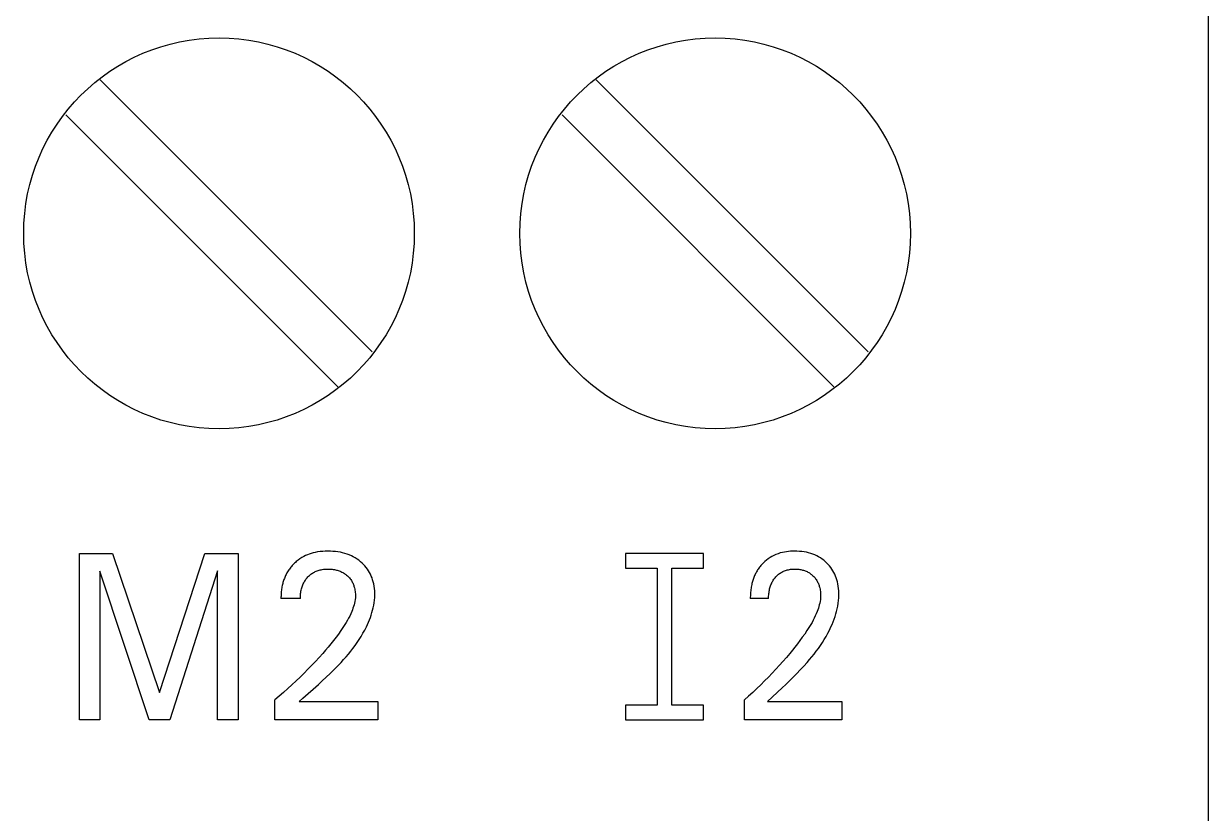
# Model space of a CAD drawing. Extents: x 0 to 420, y 0 to 297.
# Drawn here: x 163.58 to 175.71, y 164.04 to 172.12 of the extents above; entities that cross this region are included whole.
import ezdxf

# ---------------------------------------------------------------- set-up
doc = ezdxf.new("R2010")
doc.units = 0
doc.header["$LTSCALE"] = 23.1
doc.layers.add('10000_FRONT', color=7, linetype='CONTINUOUS')

msp = doc.modelspace()

# ---------------------------------------------------------------- linework, layer by layer
at = {"layer": '10000_FRONT', "color": 7, "linetype": 'CONTINUOUS'}
for p, q in [((175.706, 250.826), (175.706, 162.826)), ((167.144, 168.762), (164.359, 171.547)), ((172.224, 168.762), (169.439, 171.547)), ((164.009, 171.19), (166.793, 168.405)), ((169.089, 171.19), (171.873, 168.405)), ((164.147, 164.999), (164.147, 166.699)), ((164.147, 166.699), (164.486, 166.699)), ((164.486, 166.699), (164.967, 165.276)), ((164.967, 165.276), (165.432, 166.699)), ((165.432, 166.699), (165.771, 166.699)), ((165.771, 166.699), (165.771, 164.999)), ((166.445, 166.669), (166.424, 166.658)), ((166.463, 166.678), (166.445, 166.669)), ((166.482, 166.686), (166.463, 166.678)), ((166.5, 166.694), (166.482, 166.686)), ((166.52, 166.7), (166.5, 166.694)), ((166.539, 166.706), (166.52, 166.7)), ((166.559, 166.71), (166.539, 166.706)), ((166.585, 166.716), (166.559, 166.71)), ((166.611, 166.719), (166.585, 166.716)), ((166.638, 166.722), (166.611, 166.719)), ((166.664, 166.724), (166.638, 166.722)), ((166.691, 166.724), (166.664, 166.724)), ((166.717, 166.724), (166.691, 166.724)), ((166.743, 166.722), (166.717, 166.724)), ((166.768, 166.72), (166.743, 166.722)), ((166.794, 166.717), (166.768, 166.72)), ((166.819, 166.712), (166.794, 166.717)), ((166.842, 166.707), (166.819, 166.712)), ((166.865, 166.701), (166.842, 166.707)), ((166.888, 166.694), (166.865, 166.701)), ((166.91, 166.685), (166.888, 166.694)), ((166.931, 166.676), (166.91, 166.685)), ((166.951, 166.666), (166.931, 166.676)), ((169.737, 166.699), (169.737, 166.549)), ((170.537, 166.699), (169.737, 166.699)), ((170.537, 166.549), (170.537, 166.699)), ((171.238, 166.669), (171.218, 166.658)), ((171.258, 166.68), (171.238, 166.669)), ((171.279, 166.689), (171.258, 166.68)), ((171.301, 166.698), (171.279, 166.689)), ((171.323, 166.705), (171.301, 166.698)), ((171.345, 166.71), (171.323, 166.705)), ((171.366, 166.715), (171.345, 166.71)), ((171.386, 166.718), (171.366, 166.715)), ((171.407, 166.721), (171.386, 166.718)), ((171.428, 166.723), (171.407, 166.721)), ((171.449, 166.724), (171.428, 166.723)), ((171.47, 166.724), (171.449, 166.724)), ((171.494, 166.724), (171.47, 166.724)), ((171.519, 166.722), (171.494, 166.724)), ((171.543, 166.72), (171.519, 166.722)), ((171.567, 166.717), (171.543, 166.72)), ((171.592, 166.712), (171.567, 166.717)), ((171.613, 166.707), (171.592, 166.712)), ((171.635, 166.701), (171.613, 166.707)), ((171.656, 166.694), (171.635, 166.701)), ((171.677, 166.685), (171.656, 166.694)), ((171.697, 166.676), (171.677, 166.685)), ((171.716, 166.666), (171.697, 166.676)), ((166.303, 166.551), (166.297, 166.541)), ((166.31, 166.559), (166.303, 166.551)), ((166.318, 166.568), (166.31, 166.559)), ((166.325, 166.577), (166.318, 166.568)), ((166.333, 166.585), (166.325, 166.577)), ((166.341, 166.593), (166.333, 166.585)), ((166.349, 166.601), (166.341, 166.593)), ((166.358, 166.609), (166.349, 166.601)), ((166.367, 166.617), (166.358, 166.609)), ((166.385, 166.632), (166.367, 166.617)), ((166.404, 166.645), (166.385, 166.632)), ((166.424, 166.658), (166.404, 166.645)), ((166.971, 166.655), (166.951, 166.666)), ((166.99, 166.643), (166.971, 166.655)), ((167.008, 166.63), (166.99, 166.643)), ((167.026, 166.616), (167.008, 166.63)), ((167.041, 166.602), (167.026, 166.616)), ((167.056, 166.588), (167.041, 166.602)), ((167.07, 166.573), (167.056, 166.588)), ((167.083, 166.557), (167.07, 166.573)), ((167.095, 166.541), (167.083, 166.557)), ((169.737, 166.549), (170.062, 166.549)), ((170.062, 166.549), (170.062, 165.149)), ((170.212, 165.149), (170.212, 166.549)), ((170.212, 166.549), (170.537, 166.549)), ((171.104, 166.55), (171.098, 166.541)), ((171.111, 166.559), (171.104, 166.55)), ((171.118, 166.568), (171.111, 166.559)), ((171.125, 166.577), (171.118, 166.568)), ((171.132, 166.585), (171.125, 166.577)), ((171.14, 166.593), (171.132, 166.585)), ((171.147, 166.601), (171.14, 166.593)), ((171.155, 166.609), (171.147, 166.601)), ((171.164, 166.617), (171.155, 166.609)), ((171.181, 166.632), (171.164, 166.617)), ((171.199, 166.645), (171.181, 166.632)), ((171.218, 166.658), (171.199, 166.645)), ((171.735, 166.655), (171.716, 166.666)), ((171.753, 166.643), (171.735, 166.655)), ((171.77, 166.63), (171.753, 166.643)), ((171.786, 166.616), (171.77, 166.63)), ((171.801, 166.602), (171.786, 166.616)), ((171.815, 166.588), (171.801, 166.602)), ((171.828, 166.573), (171.815, 166.588)), ((171.84, 166.557), (171.828, 166.573)), ((171.852, 166.541), (171.84, 166.557)), ((164.356, 166.52), (164.356, 164.999)), ((164.86, 164.999), (164.356, 166.52)), ((165.562, 166.523), (165.071, 164.999)), ((165.562, 164.999), (165.562, 166.523)), ((166.237, 166.424), (166.234, 166.414)), ((166.241, 166.435), (166.237, 166.424)), ((166.245, 166.445), (166.241, 166.435)), ((166.249, 166.455), (166.245, 166.445)), ((166.253, 166.465), (166.249, 166.455)), ((166.257, 166.474), (166.253, 166.465)), ((166.262, 166.484), (166.257, 166.474)), ((166.267, 166.494), (166.262, 166.484)), ((166.272, 166.503), (166.267, 166.494)), ((166.278, 166.513), (166.272, 166.503)), ((166.284, 166.523), (166.278, 166.513)), ((166.29, 166.532), (166.284, 166.523)), ((166.297, 166.541), (166.29, 166.532)), ((166.454, 166.418), (166.46, 166.427)), ((166.46, 166.427), (166.466, 166.436)), ((166.466, 166.436), (166.472, 166.444)), ((166.472, 166.444), (166.479, 166.452)), ((166.479, 166.452), (166.486, 166.46)), ((166.486, 166.46), (166.494, 166.468)), ((166.494, 166.468), (166.501, 166.475)), ((166.501, 166.475), (166.509, 166.481)), ((166.509, 166.481), (166.517, 166.488)), ((166.517, 166.488), (166.526, 166.494)), ((166.526, 166.494), (166.535, 166.5)), ((166.535, 166.5), (166.543, 166.505)), ((166.543, 166.505), (166.553, 166.51)), ((166.553, 166.51), (166.562, 166.515)), ((166.562, 166.515), (166.572, 166.519)), ((166.572, 166.519), (166.582, 166.523)), ((166.582, 166.523), (166.591, 166.526)), ((166.591, 166.526), (166.601, 166.529)), ((166.601, 166.529), (166.612, 166.532)), ((166.612, 166.532), (166.623, 166.534)), ((166.623, 166.534), (166.634, 166.537)), ((166.634, 166.537), (166.645, 166.538)), ((166.645, 166.538), (166.657, 166.539)), ((166.657, 166.539), (166.668, 166.54)), ((166.668, 166.54), (166.679, 166.541)), ((166.679, 166.541), (166.691, 166.541)), ((166.691, 166.541), (166.702, 166.541)), ((166.702, 166.541), (166.713, 166.54)), ((166.713, 166.54), (166.724, 166.54)), ((166.724, 166.54), (166.735, 166.539)), ((166.735, 166.539), (166.746, 166.537)), ((166.746, 166.537), (166.757, 166.535)), ((166.757, 166.535), (166.768, 166.533)), ((166.768, 166.533), (166.778, 166.531)), ((166.778, 166.531), (166.787, 166.528)), ((166.787, 166.528), (166.797, 166.526)), ((166.797, 166.526), (166.807, 166.522)), ((166.807, 166.522), (166.816, 166.519)), ((166.816, 166.519), (166.825, 166.515)), ((166.825, 166.515), (166.834, 166.51)), ((166.834, 166.51), (166.843, 166.506)), ((166.843, 166.506), (166.851, 166.501)), ((166.851, 166.501), (166.86, 166.496)), ((166.86, 166.496), (166.868, 166.49)), ((166.868, 166.49), (166.875, 166.485)), ((166.875, 166.485), (166.883, 166.479)), ((166.883, 166.479), (166.89, 166.472)), ((166.89, 166.472), (166.898, 166.465)), ((166.898, 166.465), (166.905, 166.458)), ((166.905, 166.458), (166.912, 166.45)), ((166.912, 166.45), (166.919, 166.442)), ((166.919, 166.442), (166.925, 166.434)), ((166.925, 166.434), (166.931, 166.425)), ((166.931, 166.425), (166.936, 166.416)), ((167.106, 166.524), (167.095, 166.541)), ((167.117, 166.506), (167.106, 166.524)), ((167.126, 166.488), (167.117, 166.506)), ((167.135, 166.469), (167.126, 166.488)), ((167.143, 166.45), (167.135, 166.469)), ((167.149, 166.43), (167.143, 166.45)), ((167.155, 166.41), (167.149, 166.43)), ((171.042, 166.424), (171.039, 166.414)), ((171.045, 166.434), (171.042, 166.424)), ((171.049, 166.445), (171.045, 166.434)), ((171.052, 166.455), (171.049, 166.445)), ((171.056, 166.465), (171.052, 166.455)), ((171.06, 166.474), (171.056, 166.465)), ((171.065, 166.484), (171.06, 166.474)), ((171.07, 166.494), (171.065, 166.484)), ((171.075, 166.503), (171.07, 166.494)), ((171.08, 166.513), (171.075, 166.503)), ((171.086, 166.523), (171.08, 166.513)), ((171.091, 166.532), (171.086, 166.523)), ((171.098, 166.541), (171.091, 166.532)), ((171.246, 166.418), (171.252, 166.427)), ((171.252, 166.427), (171.257, 166.436)), ((171.257, 166.436), (171.264, 166.444)), ((171.264, 166.444), (171.27, 166.452)), ((171.27, 166.452), (171.277, 166.46)), ((171.277, 166.46), (171.284, 166.468)), ((171.284, 166.468), (171.291, 166.475)), ((171.291, 166.475), (171.298, 166.481)), ((171.298, 166.481), (171.306, 166.488)), ((171.306, 166.488), (171.314, 166.494)), ((171.314, 166.494), (171.322, 166.5)), ((171.322, 166.5), (171.331, 166.505)), ((171.331, 166.505), (171.34, 166.51)), ((171.34, 166.51), (171.348, 166.515)), ((171.348, 166.515), (171.357, 166.519)), ((171.357, 166.519), (171.367, 166.523)), ((171.367, 166.523), (171.376, 166.526)), ((171.376, 166.526), (171.386, 166.529)), ((171.386, 166.529), (171.395, 166.532)), ((171.395, 166.532), (171.406, 166.534)), ((171.406, 166.534), (171.416, 166.537)), ((171.416, 166.537), (171.427, 166.538)), ((171.427, 166.538), (171.438, 166.539)), ((171.438, 166.539), (171.448, 166.54)), ((171.448, 166.54), (171.459, 166.541)), ((171.459, 166.541), (171.47, 166.541)), ((171.47, 166.541), (171.48, 166.541)), ((171.48, 166.541), (171.491, 166.54)), ((171.491, 166.54), (171.501, 166.54)), ((171.501, 166.54), (171.512, 166.539)), ((171.512, 166.539), (171.522, 166.537)), ((171.522, 166.537), (171.532, 166.535)), ((171.532, 166.535), (171.543, 166.533)), ((171.543, 166.533), (171.552, 166.531)), ((171.552, 166.531), (171.561, 166.528)), ((171.561, 166.528), (171.57, 166.526)), ((171.57, 166.526), (171.579, 166.522)), ((171.579, 166.522), (171.588, 166.519)), ((171.588, 166.519), (171.597, 166.515)), ((171.597, 166.515), (171.606, 166.51)), ((171.606, 166.51), (171.614, 166.506)), ((171.614, 166.506), (171.622, 166.501)), ((171.622, 166.501), (171.629, 166.496)), ((171.629, 166.496), (171.637, 166.49)), ((171.637, 166.49), (171.644, 166.485)), ((171.644, 166.485), (171.651, 166.479)), ((171.651, 166.479), (171.658, 166.472)), ((171.658, 166.472), (171.666, 166.465)), ((171.666, 166.465), (171.672, 166.458)), ((171.672, 166.458), (171.679, 166.45)), ((171.679, 166.45), (171.685, 166.442)), ((171.685, 166.442), (171.691, 166.434)), ((171.691, 166.434), (171.696, 166.425)), ((171.696, 166.425), (171.702, 166.416)), ((171.863, 166.524), (171.852, 166.541)), ((171.873, 166.506), (171.863, 166.524)), ((171.882, 166.488), (171.873, 166.506)), ((171.89, 166.469), (171.882, 166.488)), ((171.897, 166.45), (171.89, 166.469)), ((171.903, 166.43), (171.897, 166.45)), ((171.908, 166.41), (171.903, 166.43)), ((166.214, 166.311), (166.213, 166.299)), ((166.215, 166.323), (166.214, 166.311)), ((166.217, 166.335), (166.215, 166.323)), ((166.219, 166.347), (166.217, 166.335)), ((166.221, 166.359), (166.219, 166.347)), ((166.223, 166.371), (166.221, 166.359)), ((166.226, 166.383), (166.223, 166.371)), ((166.228, 166.393), (166.226, 166.383)), ((166.231, 166.404), (166.228, 166.393)), ((166.234, 166.414), (166.231, 166.404)), ((166.413, 166.302), (166.415, 166.314)), ((166.415, 166.314), (166.417, 166.326)), ((166.417, 166.326), (166.42, 166.337)), ((166.42, 166.337), (166.423, 166.348)), ((166.423, 166.348), (166.426, 166.359)), ((166.426, 166.359), (166.43, 166.369)), ((166.43, 166.369), (166.434, 166.38)), ((166.434, 166.38), (166.438, 166.39)), ((166.438, 166.39), (166.443, 166.4)), ((166.443, 166.4), (166.448, 166.409)), ((166.448, 166.409), (166.454, 166.418)), ((166.936, 166.416), (166.941, 166.408)), ((166.941, 166.408), (166.945, 166.4)), ((166.945, 166.4), (166.949, 166.391)), ((166.949, 166.391), (166.952, 166.383)), ((166.952, 166.383), (166.955, 166.374)), ((166.955, 166.374), (166.958, 166.365)), ((166.958, 166.365), (166.961, 166.356)), ((166.961, 166.356), (166.963, 166.347)), ((166.963, 166.347), (166.966, 166.335)), ((166.966, 166.335), (166.968, 166.323)), ((166.968, 166.323), (166.97, 166.312)), ((166.97, 166.312), (166.971, 166.3)), ((167.16, 166.388), (167.155, 166.41)), ((167.164, 166.365), (167.16, 166.388)), ((167.168, 166.342), (167.164, 166.365)), ((167.17, 166.319), (167.168, 166.342)), ((167.171, 166.296), (167.17, 166.319)), ((171.019, 166.305), (171.018, 166.292)), ((171.02, 166.318), (171.019, 166.305)), ((171.022, 166.331), (171.02, 166.318)), ((171.024, 166.344), (171.022, 166.331)), ((171.026, 166.357), (171.024, 166.344)), ((171.028, 166.37), (171.026, 166.357)), ((171.031, 166.383), (171.028, 166.37)), ((171.033, 166.393), (171.031, 166.383)), ((171.036, 166.404), (171.033, 166.393)), ((171.039, 166.414), (171.036, 166.404)), ((171.208, 166.302), (171.21, 166.314)), ((171.21, 166.314), (171.212, 166.326)), ((171.212, 166.326), (171.214, 166.337)), ((171.214, 166.337), (171.217, 166.348)), ((171.217, 166.348), (171.22, 166.359)), ((171.22, 166.359), (171.223, 166.369)), ((171.223, 166.369), (171.227, 166.38)), ((171.227, 166.38), (171.232, 166.39)), ((171.232, 166.39), (171.236, 166.4)), ((171.236, 166.4), (171.241, 166.409)), ((171.241, 166.409), (171.246, 166.418)), ((171.702, 166.416), (171.706, 166.408)), ((171.706, 166.408), (171.71, 166.4)), ((171.71, 166.4), (171.714, 166.391)), ((171.714, 166.391), (171.717, 166.383)), ((171.717, 166.383), (171.72, 166.374)), ((171.72, 166.374), (171.723, 166.365)), ((171.723, 166.365), (171.725, 166.356)), ((171.725, 166.356), (171.728, 166.347)), ((171.728, 166.347), (171.73, 166.335)), ((171.73, 166.335), (171.732, 166.323)), ((171.732, 166.323), (171.734, 166.312)), ((171.734, 166.312), (171.735, 166.3)), ((171.913, 166.388), (171.908, 166.41)), ((171.917, 166.365), (171.913, 166.388)), ((171.92, 166.342), (171.917, 166.365)), ((171.922, 166.319), (171.92, 166.342)), ((171.923, 166.296), (171.922, 166.319)), ((166.211, 166.264), (166.21, 166.252)), ((166.21, 166.252), (166.21, 166.24)), ((166.409, 166.24), (166.21, 166.24)), ((166.212, 166.287), (166.211, 166.275)), ((166.211, 166.275), (166.211, 166.264)), ((166.213, 166.299), (166.212, 166.287)), ((166.409, 166.264), (166.41, 166.277)), ((166.409, 166.252), (166.409, 166.264)), ((166.409, 166.24), (166.409, 166.252)), ((166.41, 166.277), (166.411, 166.289)), ((166.411, 166.289), (166.413, 166.302)), ((166.963, 166.192), (166.959, 166.175)), ((166.967, 166.21), (166.963, 166.192)), ((166.97, 166.228), (166.967, 166.21)), ((166.972, 166.246), (166.97, 166.228)), ((166.971, 166.3), (166.972, 166.288)), ((166.972, 166.288), (166.973, 166.276)), ((166.973, 166.264), (166.972, 166.246)), ((166.973, 166.276), (166.973, 166.264)), ((167.161, 166.171), (167.165, 166.196)), ((167.165, 166.196), (167.168, 166.222)), ((167.168, 166.222), (167.17, 166.248)), ((167.17, 166.248), (167.171, 166.273)), ((167.171, 166.273), (167.171, 166.296)), ((171.017, 166.266), (171.016, 166.253)), ((171.016, 166.253), (171.016, 166.24)), ((171.204, 166.24), (171.016, 166.24)), ((171.018, 166.292), (171.017, 166.279)), ((171.017, 166.279), (171.017, 166.266)), ((171.204, 166.264), (171.205, 166.277)), ((171.204, 166.252), (171.204, 166.264)), ((171.204, 166.24), (171.204, 166.252)), ((171.205, 166.277), (171.206, 166.289)), ((171.206, 166.289), (171.208, 166.302)), ((171.728, 166.193), (171.723, 166.175)), ((171.731, 166.21), (171.728, 166.193)), ((171.734, 166.228), (171.731, 166.21)), ((171.735, 166.246), (171.734, 166.228)), ((171.735, 166.3), (171.736, 166.288)), ((171.736, 166.264), (171.735, 166.246)), ((171.736, 166.288), (171.736, 166.276)), ((171.736, 166.276), (171.736, 166.264)), ((171.912, 166.162), (171.917, 166.19)), ((171.917, 166.19), (171.92, 166.218)), ((171.92, 166.218), (171.923, 166.246)), ((171.924, 166.273), (171.923, 166.296)), ((171.923, 166.246), (171.924, 166.273)), ((166.915, 166.06), (166.903, 166.038)), ((166.926, 166.083), (166.915, 166.06)), ((166.936, 166.106), (166.926, 166.083)), ((166.942, 166.123), (166.936, 166.106)), ((166.948, 166.14), (166.942, 166.123)), ((166.954, 166.157), (166.948, 166.14)), ((166.959, 166.175), (166.954, 166.157)), ((167.126, 166.045), (167.135, 166.07)), ((167.135, 166.07), (167.142, 166.095)), ((167.142, 166.095), (167.149, 166.12)), ((167.149, 166.12), (167.156, 166.145)), ((167.156, 166.145), (167.161, 166.171)), ((171.682, 166.061), (171.671, 166.038)), ((171.692, 166.083), (171.682, 166.061)), ((171.701, 166.106), (171.692, 166.083)), ((171.707, 166.123), (171.701, 166.106)), ((171.713, 166.14), (171.707, 166.123)), ((171.719, 166.158), (171.713, 166.14)), ((171.723, 166.175), (171.719, 166.158)), ((171.884, 166.054), (171.892, 166.081)), ((171.892, 166.081), (171.9, 166.108)), ((171.9, 166.108), (171.907, 166.135)), ((171.907, 166.135), (171.912, 166.162)), ((166.852, 165.952), (166.838, 165.932)), ((166.866, 165.973), (166.852, 165.952)), ((166.879, 165.995), (166.866, 165.973)), ((166.891, 166.016), (166.879, 165.995)), ((166.903, 166.038), (166.891, 166.016)), ((167.068, 165.916), (167.085, 165.949)), ((167.085, 165.949), (167.096, 165.973)), ((167.096, 165.973), (167.107, 165.997)), ((167.107, 165.997), (167.117, 166.021)), ((167.117, 166.021), (167.126, 166.045)), ((171.623, 165.953), (171.609, 165.932)), ((171.635, 165.974), (171.623, 165.953)), ((171.648, 165.995), (171.635, 165.974)), ((171.66, 166.017), (171.648, 165.995)), ((171.671, 166.038), (171.66, 166.017)), ((171.826, 165.916), (171.842, 165.949)), ((171.842, 165.949), (171.854, 165.975)), ((171.854, 165.975), (171.865, 166.001)), ((171.865, 166.001), (171.875, 166.027)), ((171.875, 166.027), (171.884, 166.054)), ((166.774, 165.842), (166.748, 165.809)), ((166.799, 165.876), (166.774, 165.842)), ((166.824, 165.911), (166.799, 165.876)), ((166.838, 165.932), (166.824, 165.911)), ((166.991, 165.788), (167.012, 165.819)), ((167.012, 165.819), (167.031, 165.851)), ((167.031, 165.851), (167.05, 165.883)), ((167.05, 165.883), (167.068, 165.916)), ((171.549, 165.842), (171.524, 165.809)), ((171.573, 165.876), (171.549, 165.842)), ((171.596, 165.911), (171.573, 165.876)), ((171.609, 165.932), (171.596, 165.911)), ((171.754, 165.789), (171.773, 165.82)), ((171.773, 165.82), (171.792, 165.851)), ((171.792, 165.851), (171.81, 165.883)), ((171.81, 165.883), (171.826, 165.916)), ((166.667, 165.71), (166.639, 165.678)), ((166.694, 165.743), (166.667, 165.71)), ((166.721, 165.775), (166.694, 165.743)), ((166.748, 165.809), (166.721, 165.775)), ((166.901, 165.67), (166.925, 165.699)), ((166.925, 165.699), (166.947, 165.728)), ((166.947, 165.728), (166.97, 165.758)), ((166.97, 165.758), (166.991, 165.788)), ((171.447, 165.71), (171.421, 165.678)), ((171.473, 165.743), (171.447, 165.71)), ((171.499, 165.776), (171.473, 165.743)), ((171.524, 165.809), (171.499, 165.776)), ((171.669, 165.67), (171.691, 165.699)), ((171.691, 165.699), (171.713, 165.729)), ((171.713, 165.729), (171.734, 165.759)), ((171.734, 165.759), (171.754, 165.789)), ((166.564, 165.596), (166.525, 165.556)), ((166.601, 165.637), (166.564, 165.596)), ((166.639, 165.678), (166.601, 165.637)), ((166.79, 165.547), (166.827, 165.586)), ((166.827, 165.586), (166.852, 165.614)), ((166.852, 165.614), (166.877, 165.641)), ((166.877, 165.641), (166.901, 165.67)), ((171.35, 165.596), (171.314, 165.556)), ((171.386, 165.637), (171.35, 165.596)), ((171.421, 165.678), (171.386, 165.637)), ((171.564, 165.547), (171.599, 165.586)), ((171.599, 165.586), (171.623, 165.614)), ((171.623, 165.614), (171.646, 165.642)), ((171.646, 165.642), (171.669, 165.67)), ((166.447, 165.475), (166.406, 165.435)), ((166.487, 165.516), (166.447, 165.475)), ((166.525, 165.556), (166.487, 165.516)), ((166.674, 165.434), (166.713, 165.471)), ((166.713, 165.471), (166.752, 165.509)), ((166.752, 165.509), (166.79, 165.547)), ((171.239, 165.475), (171.201, 165.435)), ((171.277, 165.516), (171.239, 165.475)), ((171.314, 165.556), (171.277, 165.516)), ((171.455, 165.434), (171.492, 165.471)), ((171.492, 165.471), (171.528, 165.509)), ((171.528, 165.509), (171.564, 165.547)), ((166.323, 165.357), (166.28, 165.318)), ((166.365, 165.396), (166.323, 165.357)), ((166.406, 165.435), (166.365, 165.396)), ((166.436, 165.219), (166.595, 165.361)), ((166.595, 165.361), (166.634, 165.397)), ((166.634, 165.397), (166.674, 165.434)), ((171.123, 165.357), (171.082, 165.318)), ((171.162, 165.396), (171.123, 165.357)), ((171.201, 165.435), (171.162, 165.396)), ((171.342, 165.325), (171.38, 165.361)), ((171.38, 165.361), (171.417, 165.397)), ((171.417, 165.397), (171.455, 165.434)), ((166.192, 165.24), (166.147, 165.202)), ((166.236, 165.279), (166.192, 165.24)), ((166.28, 165.318), (166.236, 165.279)), ((166.397, 165.184), (166.436, 165.219)), ((170.999, 165.24), (170.957, 165.202)), ((171.041, 165.279), (170.999, 165.24)), ((171.082, 165.318), (171.041, 165.279)), ((171.192, 165.184), (171.342, 165.325)), ((166.147, 164.999), (166.147, 165.202)), ((166.397, 165.184), (167.203, 165.184)), ((167.203, 165.184), (167.203, 164.999)), ((169.737, 165.149), (169.737, 164.999)), ((170.062, 165.149), (169.737, 165.149)), ((170.537, 165.149), (170.212, 165.149)), ((170.537, 164.999), (170.537, 165.149)), ((170.957, 164.999), (170.957, 165.202)), ((171.192, 165.184), (171.953, 165.184)), ((171.953, 165.184), (171.953, 164.999)), ((164.356, 164.999), (164.147, 164.999)), ((165.071, 164.999), (164.86, 164.999)), ((165.771, 164.999), (165.562, 164.999)), ((167.203, 164.999), (166.147, 164.999)), ((169.737, 164.999), (170.537, 164.999)), ((171.953, 164.999), (170.957, 164.999))]:
    msp.add_line(p, q, dxfattribs=at)
for centre in [(165.576, 169.976), (170.656, 169.976)]:
    msp.add_circle(centre, 2, dxfattribs=at)

doc.saveas('drawing.dxf')
